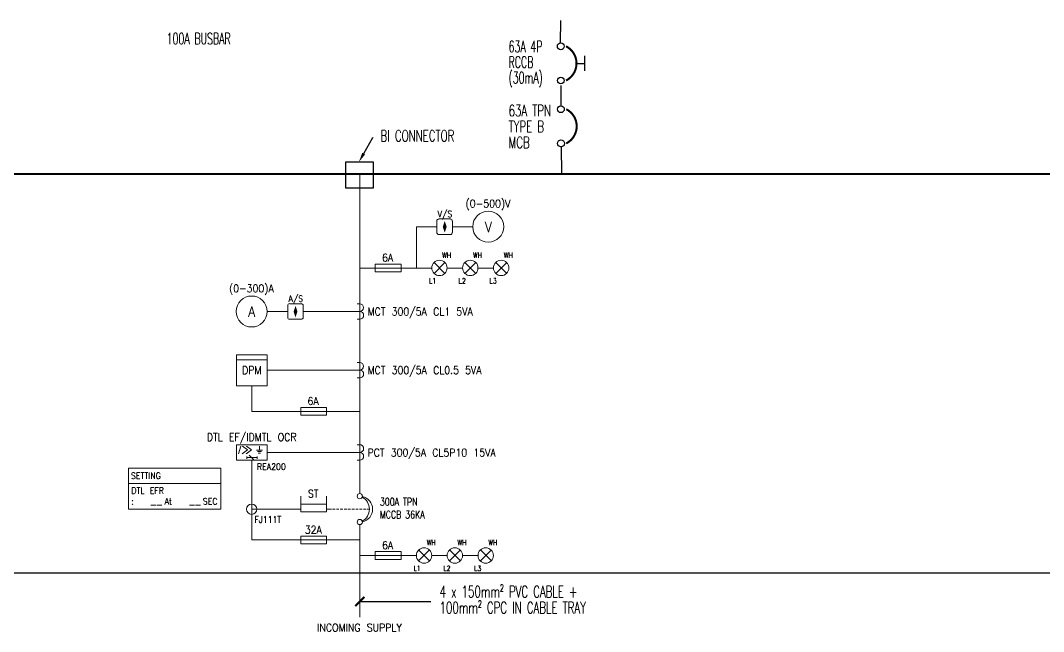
# Model space of a CAD drawing. Header units: millimetres. Extents: x 799 to 4638, y 321 to 1663.
# Drawn here: x 2423 to 3540, y 321 to 987 of the extents above; entities that cross this region are included whole.
import ezdxf
from ezdxf import colors
from ezdxf.entities.mleader import LeaderData, LeaderLine
from ezdxf.lldxf.tags import DXFTag
from ezdxf.math import Vec2, Vec3

# ---------------------------------------------------------------- set-up
doc = ezdxf.new("R2010")
doc.units = ezdxf.units.MM
for name, color, linetype in [('E-SLD-FRAME', 8, 'Continuous'), ('E-SLD-LEGENDF', 2, 'Continuous'), ('PDF_01', 7, 'Continuous'), ('PDF_02', 7, 'Continuous'), ('PDF_04', 7, 'Continuous'), ('PDF_IEC', 7, 'Continuous'), ('SLD', 2, 'Continuous'), ('SLD-LINE', 7, 'Continuous'), ('SLD-TXT', 7, 'Continuous'), ('TXT', 7, 'Continuous')]:
    doc.layers.add(name, color=color, linetype=linetype)
doc.styles.add('SLD-TXT', font='romans.shx', dxfattribs={"width": 0.75})
doc.styles.get("Standard").update_dxf_attribs({"font": 'arial.ttf'})
tags = doc.linetypes.add('CENTER', pattern=[2, 1.25, -0.25, 0.25, -0.25]).pattern_tags.tags
tags[10:11] = [DXFTag(74, 4), DXFTag(75, 0), DXFTag(340, '0'), DXFTag(46, 1.0), DXFTag(50, 0.0), DXFTag(44, 0.0), DXFTag(45, 0.0)]
tags[8:9] = [DXFTag(74, 4), DXFTag(75, 0), DXFTag(340, '0'), DXFTag(46, 1.0), DXFTag(50, 0.0), DXFTag(44, 0.0), DXFTag(45, 0.0)]
tags[6:7] = [DXFTag(74, 4), DXFTag(75, 0), DXFTag(340, '0'), DXFTag(46, 1.0), DXFTag(50, 0.0), DXFTag(44, 0.0), DXFTag(45, 0.0)]
tags[4:5] = [DXFTag(74, 4), DXFTag(75, 0), DXFTag(340, '0'), DXFTag(46, 1.0), DXFTag(50, 0.0), DXFTag(44, 0.0), DXFTag(45, 0.0)]

# ---------------------------------------------------------------- blocks, each defined once
blk = doc.blocks.new('RCCB')
at = {"color": 3}
for centre in [(-1, 548), (0, 49)]:
    blk.add_circle(centre, 49.5, dxfattribs=at)
at = {"layer": 'E-SLD-LEGENDF'}
blk.add_line((350, 190), (350, 408), dxfattribs=at)
at = {"layer": 'E-SLD-LEGENDF', "linetype": 'ByBlock'}
blk.add_line((230, 299), (350, 299), dxfattribs=at)
at = {"layer": 'E-SLD-LEGENDF', "const_width": 30}
blk.add_lwpolyline([(77, 49, 0.611384), (77, 548)], format="xyb", dxfattribs=at)
blk = doc.blocks.new('MCCB')
at = {"color": 3}
for centre in [(-1, 548), (0, 49)]:
    blk.add_circle(centre, 49.5, dxfattribs=at)
at = {"layer": 'E-SLD-LEGENDF', "const_width": 30}
blk.add_lwpolyline([(77, 49, 0.611384), (77, 548)], format="xyb", dxfattribs=at)

msp = doc.modelspace()

# ---------------------------------------------------------------- linework, layer by layer
msp.add_line((2793.3, 353.6), (2870.9, 353.6))
at = {"ltscale": 100}
msp.add_lwpolyline([(2777.6, 804.6), (2808.3, 804.6), (2808.3, 832.8), (2777.6, 832.8)], close=True, dxfattribs=at)
at = {"layer": 'E-SLD-FRAME', "color": 7, "linetype": 'CENTER', "ltscale": 5}
msp.add_line((4580.8, 384.5), (799.5, 384.5), dxfattribs=at)
at = {"layer": 'PDF_01', "lineweight": 20}
for points in [[(2878.4, 779.8), (2880.7, 772.9), (2882.7, 779.8)], [(2888.3, 781.2), (2883.6, 770.4)], [(2893.5, 778.9), (2892.9, 779.4), (2892.1, 779.8), (2891, 779.8), (2890.2, 779.4), (2889.7, 778.9), (2889.7, 778.2), (2890, 777.5), (2890.2, 777.2), (2890.7, 776.8), (2892.4, 776.1), (2892.9, 775.8), (2893.1, 775.4), (2893.5, 774.8), (2893.5, 773.9), (2892.9, 773.2), (2892.1, 772.9), (2891, 772.9), (2890.2, 773.2), (2889.7, 773.9)], [(2883.6, 734.3), (2884.6, 728.6), (2885.7, 734.3), (2886.7, 728.6), (2887.8, 734.3)], [(2889.1, 734.3), (2889.1, 728.6)], [(2889.1, 731.5), (2892.1, 731.5)], [(2892.1, 734.3), (2892.1, 728.6)], [(2917.3, 734.3), (2918.4, 728.6), (2919.4, 734.3), (2920.4, 728.6), (2921.5, 734.3)], [(2922.9, 734.3), (2922.9, 728.6)], [(2922.9, 731.5), (2925.8, 731.5)], [(2925.8, 734.3), (2925.8, 728.6)], [(2950.9, 734.3), (2951.9, 728.6), (2953.1, 734.3), (2954.2, 728.6), (2955.2, 734.3)], [(2956.4, 734.3), (2956.4, 728.6)], [(2956.4, 731.5), (2959.5, 731.5)], [(2959.5, 734.3), (2959.5, 728.6)], [(2869.6, 706.1), (2869.6, 700.6), (2872.2, 700.6)], [(2873.6, 705), (2874.1, 705.4), (2874.8, 706.1), (2874.8, 700.6)], [(2901.9, 706.1), (2901.9, 700.6), (2904.5, 700.6)], [(2905.6, 704.9), (2905.6, 705), (2905.9, 705.6), (2906.1, 705.9), (2906.4, 706.1), (2907.3, 706.1), (2907.8, 705.9), (2908, 705.6), (2908.2, 705), (2908.2, 704.5), (2908, 704), (2907.5, 703.1), (2905.4, 700.6), (2908.3, 700.6)], [(2935.7, 706.1), (2935.7, 700.6), (2938.3, 700.6)], [(2939.5, 706.1), (2941.9, 706.1), (2940.5, 704), (2941.2, 704), (2941.7, 703.7), (2941.9, 703.5), (2942.1, 702.6), (2942.1, 702.1), (2941.9, 701.2), (2941.4, 700.7), (2940.9, 700.6), (2940.2, 700.6), (2939.5, 700.7), (2939.3, 701.1), (2939.1, 701.6)], [(2715.6, 680.3), (2717.7, 687.4), (2720, 680.3)], [(2716.3, 682.7), (2719.1, 682.7)], [(2725.5, 688.8), (2720.7, 678.1)], [(2730.5, 686.4), (2730, 687.1), (2729.3, 687.4), (2728.1, 687.4), (2727.4, 687.1), (2726.9, 686.4), (2726.9, 685.7), (2727.1, 685), (2727.4, 684.6), (2727.9, 684.3), (2729.5, 683.8), (2730, 683.4), (2730.3, 683.1), (2730.5, 682.4), (2730.5, 681.4), (2730, 680.7), (2729.3, 680.3), (2728.1, 680.3), (2727.4, 680.7), (2726.9, 681.4)], [(2682.1, 497.1), (2682.1, 504.1), (2684.5, 504.1), (2685.2, 503.9), (2685.6, 503.5), (2685.7, 502.8), (2685.7, 502.2), (2685.6, 501.5), (2685.2, 501.1), (2684.5, 500.8), (2682.1, 500.8)], [(2691.1, 497.1), (2687.6, 497.1), (2687.6, 504.1), (2691.1, 504.1)], [(2692, 497.1), (2694, 504.1), (2696.3, 497.1)], [(2697.5, 502.5), (2697.5, 502.8), (2697.8, 503.5), (2698.2, 503.9), (2698.7, 504.1), (2699.7, 504.1), (2700.3, 503.9), (2700.4, 503.5), (2700.8, 502.8), (2700.8, 502.2), (2700.4, 501.5), (2699.9, 500.4), (2697.3, 497.1), (2701.1, 497.1)], [(2684, 500.8), (2685.7, 497.1)], [(2687.6, 500.8), (2689.9, 500.8)], [(2692.8, 499.4), (2695.4, 499.4)], [(2866.7, 420.7), (2867.9, 415), (2868.9, 420.7), (2869.9, 415), (2871, 420.7)], [(2872.4, 420.7), (2872.4, 415)], [(2872.4, 417.9), (2875.3, 417.9)], [(2875.3, 420.7), (2875.3, 415)], [(2900.4, 420.7), (2901.4, 415), (2902.6, 420.7), (2903.7, 415), (2904.7, 420.7)], [(2905.9, 420.7), (2905.9, 415)], [(2905.9, 417.9), (2909, 417.9)], [(2909, 420.7), (2909, 415)], [(2934.1, 420.7), (2935.1, 415), (2936.2, 420.7), (2937.2, 415), (2938.4, 420.7)], [(2939.6, 420.7), (2939.6, 415)], [(2939.6, 417.9), (2942.6, 417.9)], [(2942.6, 420.7), (2942.6, 415)], [(2852.8, 392.5), (2852.8, 387), (2855.2, 387)], [(2856.8, 391.5), (2857.1, 391.8), (2857.8, 392.5), (2857.8, 387)], [(2885.2, 392.5), (2885.2, 387), (2887.8, 387)], [(2888.8, 391.3), (2888.8, 391.5), (2889, 392), (2889.1, 392.3), (2889.7, 392.5), (2890.5, 392.5), (2890.9, 392.3), (2891, 392), (2891.4, 391.5), (2891.4, 390.9), (2891, 390.4), (2890.7, 389.5), (2888.6, 387), (2891.6, 387)], [(2918.9, 392.5), (2918.9, 387), (2921.3, 387)], [(2922.7, 392.5), (2925.1, 392.5), (2923.7, 390.4), (2924.4, 390.4), (2924.8, 390.1), (2925.1, 389.9), (2925.3, 389), (2925.3, 388.5), (2925.1, 387.6), (2924.6, 387.1), (2923.9, 387), (2923.4, 387), (2922.7, 387.1), (2922.5, 387.5), (2922.2, 388)]]:
    msp.add_lwpolyline(points, dxfattribs=at)
for points in [[(2704.2, 504.1), (2703.4, 503.9), (2702.8, 502.8), (2702.7, 501.1), (2702.7, 500.1), (2702.8, 498.5), (2703.4, 497.5), (2704.2, 497.1), (2704.7, 497.1), (2705.6, 497.5), (2706.1, 498.5), (2706.3, 500.1), (2706.3, 501.1), (2706.1, 502.8), (2705.6, 503.9), (2704.7, 504.1)], [(2709.6, 504.1), (2708.7, 503.9), (2708.2, 502.8), (2708, 501.1), (2708, 500.1), (2708.2, 498.5), (2708.7, 497.5), (2709.6, 497.1), (2710.1, 497.1), (2711, 497.5), (2711.5, 498.5), (2711.7, 500.1), (2711.7, 501.1), (2711.5, 502.8), (2711, 503.9), (2710.1, 504.1)]]:
    msp.add_lwpolyline(points, close=True, dxfattribs=at)
at = {"layer": 'PDF_02', "lineweight": 20}
for points in [[(2793.3, 476.7), (2793.3, 819.9)], [(2921, 786.9), (2926.8, 786.9)], [(2932.9, 791.7), (2929.6, 791.7), (2929.3, 788.1), (2929.6, 788.6), (2930.7, 788.9), (2931.5, 788.9), (2932.6, 788.6), (2933.2, 787.7), (2933.6, 786.5), (2933.6, 785.8), (2933.2, 784.6), (2932.6, 783.7), (2931.5, 783.4), (2930.7, 783.4), (2929.6, 783.7), (2929.3, 784.1), (2929.1, 785)], [(2952.1, 791.7), (2954.7, 783.4), (2957.3, 791.7)], [(2855.1, 717.3), (2855.1, 762.3), (2877.5, 762.3)], [(2916.8, 762.3), (2894.3, 762.3)], [(2930.3, 767.8), (2933.6, 756.6), (2937.1, 767.8)], [(2822.7, 731.7), (2822.4, 732.4), (2821.5, 732.7), (2820.8, 732.7), (2819.8, 732.4), (2819.3, 731.2), (2818.9, 729.3), (2818.9, 727.2), (2819.3, 725.6), (2819.8, 724.8), (2820.8, 724.4), (2821.2, 724.4), (2822, 724.8), (2822.7, 725.6), (2823.1, 726.8), (2823.1, 727.2), (2822.7, 728.4), (2822, 729.3), (2821.2, 729.6), (2820.8, 729.6), (2819.8, 729.3), (2819.3, 728.4), (2818.9, 727.2)], [(2824.3, 724.4), (2826.9, 732.7), (2829.5, 724.4)], [(2825.3, 727.2), (2828.4, 727.2)], [(2810.1, 717.3), (2793.3, 717.3)], [(2838.3, 717.3), (2871.8, 717.3)], [(2888.8, 717.3), (2905.6, 717.3)], [(2922.5, 717.3), (2939.3, 717.3)], [(2662.7, 694.5), (2668.4, 694.5)], [(2671.4, 699.3), (2674.8, 699.3), (2672.9, 696.1), (2674, 696.1), (2674.7, 695.7), (2674.8, 695.4), (2675.2, 694.2), (2675.2, 693.3), (2674.8, 692.1), (2674.3, 691.2), (2673.3, 690.9), (2672.4, 690.9), (2671.4, 691.2), (2671, 691.7), (2670.7, 692.4)], [(2693.9, 690.9), (2696.4, 699.3), (2698.9, 690.9)], [(2694.7, 693.6), (2698, 693.6)], [(2671.9, 664.2), (2675.3, 675.5), (2678.8, 664.2)], [(2803, 665.6), (2803, 674.1), (2805.6, 665.6), (2808.2, 674.1), (2808.2, 665.6)], [(2815.1, 672), (2814.9, 672.9), (2814.2, 673.6), (2813.5, 674.1), (2812.3, 674.1), (2811.6, 673.6), (2811, 672.9), (2810.8, 672), (2810.4, 670.8), (2810.4, 668.9), (2810.8, 667.7), (2811, 666.8), (2811.6, 666), (2812.3, 665.6), (2813.5, 665.6), (2814.2, 666), (2814.9, 666.8), (2815.1, 667.7)], [(2816.5, 674.1), (2821, 674.1)], [(2818.7, 674.1), (2818.7, 665.6)], [(2829.6, 674.1), (2833.1, 674.1), (2831.2, 670.8), (2832.2, 670.8), (2832.7, 670.5), (2833.1, 670.1), (2833.4, 668.9), (2833.4, 668), (2833.1, 666.8), (2832.6, 666), (2831.5, 665.6), (2830.7, 665.6), (2829.6, 666), (2829.3, 666.5), (2828.9, 667.2)], [(2853.7, 675.6), (2848, 662.8)], [(2859.2, 674.1), (2855.9, 674.1), (2855.6, 670.5), (2855.9, 670.8), (2857, 671.1), (2857.8, 671.1), (2858.9, 670.8), (2859.4, 670.1), (2859.7, 668.9), (2859.7, 668), (2859.4, 666.8), (2858.9, 666), (2857.8, 665.6), (2857, 665.6), (2855.9, 666), (2855.6, 666.5), (2855.2, 667.2)], [(2861.1, 665.6), (2863.7, 674.1), (2866.1, 665.6)], [(2879.1, 672), (2878.8, 672.9), (2878.1, 673.6), (2877.4, 674.1), (2876.2, 674.1), (2875.5, 673.6), (2875, 672.9), (2874.6, 672), (2874.3, 670.8), (2874.3, 668.9), (2874.6, 667.7), (2875, 666.8), (2875.5, 666), (2876.2, 665.6), (2877.4, 665.6), (2878.1, 666), (2878.8, 666.8), (2879.1, 667.7)], [(2881.4, 674.1), (2881.4, 665.6), (2885.2, 665.6)], [(2887.4, 672.4), (2888.1, 672.9), (2889, 674.1), (2889, 665.6)], [(2903.5, 674.1), (2900.2, 674.1), (2899.9, 670.5), (2900.2, 670.8), (2901.2, 671.1), (2902.1, 671.1), (2903.1, 670.8), (2903.7, 670.1), (2904, 668.9), (2904, 668), (2903.7, 666.8), (2903.1, 666), (2902.1, 665.6), (2901.2, 665.6), (2900.2, 666), (2899.9, 666.5), (2899.5, 667.2)], [(2905.4, 674.1), (2908, 665.6), (2910.4, 674.1)], [(2911.1, 665.6), (2913.7, 674.1), (2916.3, 665.6)], [(2673.3, 668), (2677.6, 668)], [(2714.6, 669.8), (2692.3, 669.8)], [(2793.3, 669.8), (2731.6, 669.8)], [(2862, 668.4), (2865.3, 668.4)], [(2912.1, 668.4), (2915.3, 668.4)], [(2672.8, 601.6), (2672.8, 610.1), (2675.7, 610.1), (2676.7, 609.7), (2676.9, 609.4), (2677.2, 608.5), (2677.2, 607.3), (2676.9, 606.5), (2676.7, 606.1), (2675.7, 605.8), (2672.8, 605.8)], [(2679.5, 601.6), (2679.5, 610.1), (2682.1, 601.6), (2684.7, 610.1), (2684.7, 601.6)], [(2793.3, 605.9), (2692.3, 605.9)], [(2803, 601.6), (2803, 610.1), (2805.6, 601.6), (2808.2, 610.1), (2808.2, 601.6)], [(2815.1, 608.2), (2814.9, 608.9), (2814.2, 609.7), (2813.5, 610.1), (2812.3, 610.1), (2811.6, 609.7), (2811, 608.9), (2810.8, 608.2), (2810.4, 607), (2810.4, 604.9), (2810.8, 603.7), (2811, 602.8), (2811.6, 602.1), (2812.3, 601.6), (2813.5, 601.6), (2814.2, 602.1), (2814.9, 602.8), (2815.1, 603.7)], [(2816.5, 610.1), (2821, 610.1)], [(2818.7, 610.1), (2818.7, 601.6)], [(2829.6, 610.1), (2833.1, 610.1), (2831.2, 607), (2832.2, 607), (2832.7, 606.5), (2833.1, 606.1), (2833.4, 604.9), (2833.4, 604), (2833.1, 602.8), (2832.6, 602.1), (2831.5, 601.6), (2830.7, 601.6), (2829.6, 602.1), (2829.3, 602.5), (2828.9, 603.3)], [(2853.7, 611.6), (2848, 598.8)], [(2859.2, 610.1), (2855.9, 610.1), (2855.6, 606.5), (2855.9, 607), (2857, 607.3), (2857.8, 607.3), (2858.9, 607), (2859.4, 606.1), (2859.7, 604.9), (2859.7, 604), (2859.4, 602.8), (2858.9, 602.1), (2857.8, 601.6), (2857, 601.6), (2855.9, 602.1), (2855.6, 602.5), (2855.2, 603.3)], [(2861.1, 601.6), (2863.7, 610.1), (2866.1, 601.6)], [(2862, 604.6), (2865.3, 604.6)], [(2879.1, 608.2), (2878.8, 608.9), (2878.1, 609.7), (2877.4, 610.1), (2876.2, 610.1), (2875.5, 609.7), (2875, 608.9), (2874.6, 608.2), (2874.3, 607), (2874.3, 604.9), (2874.6, 603.7), (2875, 602.8), (2875.5, 602.1), (2876.2, 601.6), (2877.4, 601.6), (2878.1, 602.1), (2878.8, 602.8), (2879.1, 603.7)], [(2881.4, 610.1), (2881.4, 601.6), (2885.2, 601.6)], [(2899.9, 610.1), (2896.7, 610.1), (2896.4, 606.5), (2896.7, 607), (2897.6, 607.3), (2898.7, 607.3), (2899.5, 607), (2900.2, 606.1), (2900.6, 604.9), (2900.6, 604), (2900.2, 602.8), (2899.5, 602.1), (2898.7, 601.6), (2897.6, 601.6), (2896.7, 602.1), (2896.4, 602.5), (2896.1, 603.3)], [(2913, 610.1), (2909.9, 610.1), (2909.5, 606.5), (2909.9, 607), (2910.8, 607.3), (2911.8, 607.3), (2912.7, 607), (2913.4, 606.1), (2913.7, 604.9), (2913.7, 604), (2913.4, 602.8), (2912.7, 602.1), (2911.8, 601.6), (2910.8, 601.6), (2909.9, 602.1), (2909.5, 602.5), (2909.2, 603.3)], [(2914.9, 610.1), (2917.5, 601.6), (2920.1, 610.1)], [(2920.8, 601.6), (2923.4, 610.1), (2925.8, 601.6)], [(2921.7, 604.6), (2924.9, 604.6)], [(2675.3, 589), (2675.3, 561), (2728.8, 561)], [(2741.2, 575.1), (2740.9, 576), (2740, 576.4), (2739.3, 576.4), (2738.5, 576), (2737.8, 574.8), (2737.4, 572.9), (2737.4, 570.8), (2737.8, 569.3), (2738.5, 568.4), (2739.3, 568.1), (2739.7, 568.1), (2740.7, 568.4), (2741.2, 569.3), (2741.6, 570.5), (2741.6, 570.8), (2741.2, 572), (2740.7, 572.9), (2739.7, 573.2), (2739.3, 573.2), (2738.5, 572.9), (2737.8, 572), (2737.4, 570.8)], [(2743, 568.1), (2745.4, 576.4), (2748, 568.1)], [(2743.8, 570.8), (2747.1, 570.8)], [(2756.8, 561), (2793.3, 561)], [(2633.3, 537.1), (2637.8, 537.1)], [(2635.6, 537.1), (2635.6, 528.6)], [(2639.4, 537.1), (2639.4, 528.6), (2643.3, 528.6)], [(2655.8, 528.6), (2651.6, 528.6), (2651.6, 537.1), (2655.8, 537.1)], [(2657.7, 528.6), (2657.7, 537.1), (2661.9, 537.1)], [(2668.6, 538.6), (2662.9, 525.8)], [(2670.5, 537.1), (2670.5, 528.6)], [(2679.8, 528.6), (2679.8, 537.1), (2682.4, 528.6), (2685, 537.1), (2685, 528.6)], [(2686.6, 537.1), (2691.1, 537.1)], [(2688.8, 537.1), (2688.8, 528.6)], [(2692.6, 537.1), (2692.6, 528.6), (2696.6, 528.6)], [(2716.5, 535.2), (2716.2, 535.9), (2715.5, 536.7), (2714.8, 537.1), (2713.6, 537.1), (2712.9, 536.7), (2712.2, 535.9), (2712, 535.2), (2711.7, 534), (2711.7, 531.9), (2712, 530.7), (2712.2, 529.8), (2712.9, 529.1), (2713.6, 528.6), (2714.8, 528.6), (2715.5, 529.1), (2716.2, 529.8), (2716.5, 530.7)], [(2718.8, 528.6), (2718.8, 537.1), (2721.5, 537.1), (2722.6, 536.7), (2722.9, 536.4), (2723.3, 535.5), (2723.3, 534.7), (2722.9, 534), (2722.6, 533.5), (2721.5, 533.1), (2718.8, 533.1)], [(2651.6, 533.1), (2654.2, 533.1)], [(2657.7, 533.1), (2660.3, 533.1)], [(2721, 533.1), (2723.3, 528.6)], [(2663.4, 523.1), (2661, 514.6)], [(2665.3, 523.1), (2670.8, 518.9), (2665, 514.6)], [(2669.5, 523.1), (2675.2, 518.9), (2669.1, 514.6)], [(2683.8, 523.1), (2683.8, 518.8), (2687.1, 518.8), (2680.5, 518.8)], [(2685.9, 517.2), (2681.7, 517.2)], [(2685, 515.5), (2682.4, 515.5)], [(2692.3, 516), (2793.3, 516)], [(2803, 511.8), (2803, 520.3), (2805.9, 520.3), (2806.8, 519.8), (2807.1, 519.4), (2807.5, 518.8), (2807.5, 517.5), (2807.1, 516.7), (2806.8, 516.3), (2805.9, 515.8), (2803, 515.8)], [(2814.2, 518.2), (2813.9, 519.1), (2813.2, 519.8), (2812.7, 520.3), (2811.3, 520.3), (2810.8, 519.8), (2810.1, 519.1), (2809.7, 518.2), (2809.4, 517), (2809.4, 515.1), (2809.7, 513.9), (2810.1, 513), (2810.8, 512.2), (2811.3, 511.8), (2812.7, 511.8), (2813.2, 512.2), (2813.9, 513), (2814.2, 513.9)], [(2815.5, 520.3), (2819.9, 520.3)], [(2817.7, 520.3), (2817.7, 511.8)], [(2828.6, 520.3), (2832.2, 520.3), (2830.3, 517), (2831.2, 517), (2831.9, 516.7), (2832.2, 516.3), (2832.6, 515.1), (2832.6, 514.3), (2832.2, 513), (2831.5, 512.2), (2830.7, 511.8), (2829.6, 511.8), (2828.6, 512.2), (2828.4, 512.7), (2828.1, 513.4)], [(2852.8, 521.9), (2846.9, 509.1)], [(2858.2, 520.3), (2854.9, 520.3), (2854.7, 516.7), (2854.9, 517), (2855.9, 517.5), (2857, 517.5), (2857.8, 517), (2858.5, 516.3), (2858.9, 515.1), (2858.9, 514.3), (2858.5, 513), (2857.8, 512.2), (2857, 511.8), (2855.9, 511.8), (2854.9, 512.2), (2854.7, 512.7), (2854.4, 513.4)], [(2860.1, 511.8), (2862.7, 520.3), (2865.3, 511.8)], [(2861.1, 514.6), (2864.2, 514.6)], [(2878.1, 518.2), (2877.7, 519.1), (2877, 519.8), (2876.5, 520.3), (2875.1, 520.3), (2874.6, 519.8), (2873.9, 519.1), (2873.6, 518.2), (2873.2, 517), (2873.2, 515.1), (2873.6, 513.9), (2873.9, 513), (2874.6, 512.2), (2875.1, 511.8), (2876.5, 511.8), (2877, 512.2), (2877.7, 513), (2878.1, 513.9)], [(2880.3, 520.3), (2880.3, 511.8), (2884.1, 511.8)], [(2889.3, 520.3), (2886, 520.3), (2885.9, 516.7), (2886, 517), (2887.1, 517.5), (2888.1, 517.5), (2889, 517), (2889.7, 516.3), (2890, 515.1), (2890, 514.3), (2889.7, 513), (2889, 512.2), (2888.1, 511.8), (2887.1, 511.8), (2886, 512.2), (2885.9, 512.7), (2885.5, 513.4)], [(2892.3, 511.8), (2892.3, 520.3), (2895, 520.3), (2896.1, 519.8), (2896.4, 519.4), (2896.7, 518.8), (2896.7, 517.5), (2896.4, 516.7), (2896.1, 516.3), (2895, 515.8), (2892.3, 515.8)], [(2899.5, 518.8), (2900.2, 519.1), (2901.2, 520.3), (2901.2, 511.8)], [(2919.2, 518.8), (2919.8, 519.1), (2920.8, 520.3), (2920.8, 511.8)], [(2928.4, 520.3), (2925.3, 520.3), (2924.9, 516.7), (2925.3, 517), (2926.2, 517.5), (2927.2, 517.5), (2928.1, 517), (2928.7, 516.3), (2929.1, 515.1), (2929.1, 514.3), (2928.7, 513), (2928.1, 512.2), (2927.2, 511.8), (2926.2, 511.8), (2925.3, 512.2), (2924.9, 512.7), (2924.6, 513.4)], [(2930.3, 520.3), (2932.9, 511.8), (2935.5, 520.3)], [(2936.2, 511.8), (2938.8, 520.3), (2941.2, 511.8)], [(2937.1, 514.6), (2940.3, 514.6)], [(2669.8, 511.8), (2669.8, 509.1)], [(2669.8, 510.5), (2681.1, 510.5)], [(2672.6, 513.2), (2678.1, 507.7)], [(2675.3, 507.7), (2675.3, 420.7), (2728.8, 420.7)], [(2681.1, 511.8), (2681.1, 509.1)], [(2548, 493.3), (2547.3, 494), (2546.7, 494.4), (2545.6, 494.4), (2544.8, 494), (2544.2, 493.3), (2544.2, 492.6), (2544.4, 491.9), (2544.8, 491.6), (2545.3, 491.3), (2546.8, 490.6), (2547.3, 490.2), (2547.7, 490), (2548, 489.4), (2548, 488.3), (2547.3, 487.6), (2546.7, 487.3), (2545.6, 487.3), (2544.8, 487.6), (2544.2, 488.3)], [(2553.2, 487.3), (2549.8, 487.3), (2549.8, 494.4), (2553.2, 494.4)], [(2554.1, 494.4), (2557.9, 494.4)], [(2556, 494.4), (2556, 487.3)], [(2558.4, 494.4), (2562, 494.4)], [(2560.3, 494.4), (2560.3, 487.3)], [(2563.4, 494.4), (2563.4, 487.3)], [(2565.7, 487.3), (2565.7, 494.4), (2569.3, 487.3), (2569.3, 494.4)], [(2575.2, 492.6), (2575, 493.3), (2574.5, 494), (2573.8, 494.4), (2572.8, 494.4), (2572.3, 494), (2571.7, 493.3), (2571.6, 492.6), (2571.2, 491.6), (2571.2, 490), (2571.6, 489), (2571.7, 488.3), (2572.3, 487.6), (2572.8, 487.3), (2573.8, 487.3), (2574.5, 487.6), (2575, 488.3), (2575.2, 489), (2575.2, 490), (2573.8, 490)], [(2540.6, 482.4), (2641.6, 482.4)], [(2549.8, 490.9), (2552, 490.9)], [(2549.8, 478.1), (2553.4, 478.1)], [(2551.5, 478.1), (2551.5, 471.2)], [(2554.8, 478.1), (2554.8, 471.2), (2557.9, 471.2)], [(2568.4, 471.2), (2565, 471.2), (2565, 478.1), (2568.4, 478.1)], [(2565, 474.8), (2567.1, 474.8)], [(2570, 471.2), (2570, 478.1), (2573.5, 478.1)], [(2570, 474.8), (2572.1, 474.8)], [(2574.8, 471.2), (2574.8, 478.1), (2577.3, 478.1), (2578, 477.8), (2578.3, 477.4), (2578.5, 476.9), (2578.5, 476.2), (2578.3, 475.5), (2578, 475.2), (2577.3, 474.8), (2574.8, 474.8)], [(2576.8, 474.8), (2578.5, 471.2)], [(2742.1, 474.1), (2741.4, 475), (2740.6, 475.3), (2739.2, 475.3), (2738.3, 475), (2737.6, 474.1), (2737.6, 473.3), (2738, 472.6), (2738.3, 472.2), (2738.8, 471.7), (2740.9, 471), (2741.4, 470.5), (2741.8, 470.2), (2742.1, 469.3), (2742.1, 468.1), (2741.4, 467.4), (2740.6, 466.9), (2739.2, 466.9), (2738.3, 467.4), (2737.6, 468.1)], [(2743.3, 475.3), (2747.8, 475.3)], [(2745.6, 475.3), (2745.6, 466.9)], [(2565.3, 458.6), (2570.7, 458.6)], [(2571.7, 458.6), (2577.1, 458.6)], [(2580.4, 459.3), (2582.6, 466.2), (2584.7, 459.3)], [(2581.2, 461.5), (2583.8, 461.5)], [(2585.6, 463.9), (2587.3, 463.9)], [(2586.3, 466.2), (2586.3, 460.5), (2586.6, 459.6), (2587.1, 459.3), (2587.6, 459.3)], [(2607.4, 458.6), (2612.7, 458.6)], [(2613.9, 458.6), (2619.3, 458.6)], [(2626.4, 465.3), (2625.9, 465.8), (2625, 466.2), (2624, 466.2), (2623.3, 465.8), (2622.6, 465.3), (2622.6, 464.6), (2622.9, 463.9), (2623.3, 463.6), (2623.8, 463.2), (2625.4, 462.5), (2625.9, 462.2), (2626.2, 461.8), (2626.4, 461.2), (2626.4, 460.3), (2625.9, 459.6), (2625, 459.3), (2624, 459.3), (2623.3, 459.6), (2622.6, 460.3)], [(2631.8, 459.3), (2628.3, 459.3), (2628.3, 466.2), (2631.8, 466.2)], [(2628.3, 462.9), (2630.4, 462.9)], [(2637.1, 464.6), (2636.8, 465.3), (2636.3, 465.8), (2635.7, 466.2), (2634.7, 466.2), (2634.2, 465.8), (2633.7, 465.3), (2633.3, 464.6), (2633.1, 463.6), (2633.1, 461.8), (2633.3, 460.8), (2633.7, 460.3), (2634.2, 459.6), (2634.7, 459.3), (2635.7, 459.3), (2636.3, 459.6), (2636.8, 460.3), (2637.1, 460.8)], [(2725.9, 454.2), (2675.3, 454.2)], [(2679.3, 439.5), (2679.3, 446.6), (2682.8, 446.6)], [(2679.3, 443.2), (2681.4, 443.2)], [(2686.2, 446.6), (2686.2, 441.3), (2685.9, 440.2), (2685.7, 439.9), (2685.2, 439.5), (2684.5, 439.5), (2684, 439.9), (2683.8, 440.2), (2683.5, 441.3), (2683.5, 442)], [(2688.8, 445.2), (2689.4, 445.6), (2690.2, 446.6), (2690.2, 439.5)], [(2694.2, 445.2), (2694.7, 445.6), (2695.6, 446.6), (2695.6, 439.5)], [(2699.6, 445.2), (2700.1, 445.6), (2700.9, 446.6), (2700.9, 439.5)], [(2703.5, 446.6), (2707.3, 446.6)], [(2705.4, 446.6), (2705.4, 439.5)], [(2734.7, 436.1), (2738.3, 436.1), (2736.4, 432.8), (2737.3, 432.8), (2738, 432.4), (2738.3, 432.1), (2738.7, 430.9), (2738.7, 430), (2738.3, 428.8), (2737.6, 427.9), (2736.6, 427.6), (2735.7, 427.6), (2734.7, 427.9), (2734.3, 428.5), (2734.2, 429.2)], [(2740.9, 434), (2740.9, 434.5), (2741.1, 435.2), (2741.4, 435.7), (2742.1, 436.1), (2743.3, 436.1), (2744, 435.7), (2744.4, 435.2), (2744.7, 434.5), (2744.7, 433.7), (2744.4, 432.8), (2743.7, 431.6), (2740.6, 427.6), (2745.1, 427.6)], [(2746.3, 427.6), (2748.9, 436.1), (2751.5, 427.6)], [(2747.3, 430.4), (2750.4, 430.4)], [(2793.3, 336.4), (2793.3, 431.9)], [(2756.8, 420.7), (2793.3, 420.7)], [(2822.7, 418.1), (2822.4, 418.8), (2821.5, 419.1), (2820.8, 419.1), (2819.8, 418.8), (2819.3, 417.6), (2818.9, 415.7), (2818.9, 413.6), (2819.3, 412), (2819.8, 411.2), (2820.8, 410.8), (2821.2, 410.8), (2822, 411.2), (2822.7, 412), (2823.1, 413.2), (2823.1, 413.6), (2822.7, 414.8), (2822, 415.7), (2821.2, 416), (2820.8, 416), (2819.8, 415.7), (2819.3, 414.8), (2818.9, 413.6)], [(2824.3, 410.8), (2826.9, 419.1), (2829.5, 410.8)], [(2825.3, 413.6), (2828.4, 413.6)], [(2810.1, 403.7), (2793.3, 403.7)], [(2838.3, 403.7), (2855.1, 403.7)], [(2871.8, 403.7), (2888.8, 403.7)], [(2905.6, 403.7), (2922.5, 403.7)], [(2747.8, 329.4), (2747.8, 320.9)], [(2750.4, 320.9), (2750.4, 329.4), (2754.9, 320.9), (2754.9, 329.4)], [(2762, 327.3), (2761.7, 328.1), (2761, 329), (2760.4, 329.4), (2759.1, 329.4), (2758.5, 329), (2757.9, 328.1), (2757.5, 327.3), (2757.2, 326.2), (2757.2, 324.2), (2757.5, 323), (2757.9, 322.1), (2758.5, 321.4), (2759.1, 320.9), (2760.4, 320.9), (2761, 321.4), (2761.7, 322.1), (2762, 323)], [(2771.3, 320.9), (2771.3, 329.4), (2773.9, 320.9), (2776.4, 329.4), (2776.4, 320.9)], [(2779, 329.4), (2779, 320.9)], [(2781.5, 320.9), (2781.5, 329.4), (2786, 320.9), (2786, 329.4)], [(2793.1, 327.3), (2792.8, 328.1), (2792.1, 329), (2791.6, 329.4), (2790.2, 329.4), (2789.7, 329), (2789, 328.1), (2788.6, 327.3), (2788.3, 326.2), (2788.3, 324.2), (2788.6, 323), (2789, 322.1), (2789.7, 321.4), (2790.2, 320.9), (2791.6, 320.9), (2792.1, 321.4), (2792.8, 322.1), (2793.1, 323), (2793.1, 324.2), (2791.6, 324.2)], [(2806.3, 328.1), (2805.6, 329), (2804.7, 329.4), (2803.3, 329.4), (2802.5, 329), (2801.8, 328.1), (2801.8, 327.3), (2802.1, 326.6), (2802.5, 326.2), (2803, 325.7), (2805.1, 325), (2805.6, 324.5), (2805.9, 324.2), (2806.3, 323.3), (2806.3, 322.1), (2805.6, 321.4), (2804.7, 320.9), (2803.3, 320.9), (2802.5, 321.4), (2801.8, 322.1)], [(2808.5, 329.4), (2808.5, 323.3), (2808.9, 322.1), (2809.6, 321.4), (2810.4, 320.9), (2811.1, 320.9), (2812, 321.4), (2812.7, 322.1), (2813, 323.3), (2813, 329.4)], [(2815.6, 320.9), (2815.6, 329.4), (2818.4, 329.4), (2819.4, 329), (2819.8, 328.5), (2820.1, 327.8), (2820.1, 326.6), (2819.8, 325.7), (2819.4, 325.4), (2818.4, 325), (2815.6, 325)], [(2822.4, 320.9), (2822.4, 329.4), (2825.1, 329.4), (2826.2, 329), (2826.5, 328.5), (2826.9, 327.8), (2826.9, 326.6), (2826.5, 325.7), (2826.2, 325.4), (2825.1, 325), (2822.4, 325)], [(2829.1, 329.4), (2829.1, 320.9), (2832.9, 320.9)], [(2833.6, 329.4), (2836.2, 325.4), (2836.2, 320.9)], [(2838.6, 329.4), (2836.2, 325.4)]]:
    msp.add_lwpolyline(points, dxfattribs=at)
for points in [[(2916.1, 791.7), (2915.3, 791.4), (2914.6, 790.1), (2914.2, 788.1), (2914.2, 786.9), (2914.6, 785), (2915.3, 783.7), (2916.1, 783.4), (2916.8, 783.4), (2917.9, 783.7), (2918.4, 785), (2918.7, 786.9), (2918.7, 788.1), (2918.4, 790.1), (2917.9, 791.4), (2916.8, 791.7)], [(2937.4, 791.7), (2936.4, 791.4), (2935.8, 790.1), (2935.5, 788.1), (2935.5, 786.9), (2935.8, 785), (2936.4, 783.7), (2937.4, 783.4), (2937.9, 783.4), (2939, 783.7), (2939.6, 785), (2940, 786.9), (2940, 788.1), (2939.6, 790.1), (2939, 791.4), (2937.9, 791.7)], [(2943.8, 791.7), (2942.8, 791.4), (2942.2, 790.1), (2941.9, 788.1), (2941.9, 786.9), (2942.2, 785), (2942.8, 783.7), (2943.8, 783.4), (2944.5, 783.4), (2945.4, 783.7), (2946, 785), (2946.4, 786.9), (2946.4, 788.1), (2946, 790.1), (2945.4, 791.4), (2944.5, 791.7)], [(2657.9, 699.3), (2656.8, 698.8), (2656.3, 697.8), (2656, 695.7), (2656, 694.5), (2656.3, 692.4), (2656.8, 691.2), (2657.9, 690.9), (2658.6, 690.9), (2659.4, 691.2), (2660.1, 692.4), (2660.5, 694.5), (2660.5, 695.7), (2660.1, 697.8), (2659.4, 698.8), (2658.6, 699.3)], [(2679, 699.3), (2678.1, 698.8), (2677.4, 697.8), (2677.1, 695.7), (2677.1, 694.5), (2677.4, 692.4), (2678.1, 691.2), (2679, 690.9), (2679.7, 690.9), (2680.7, 691.2), (2681.2, 692.4), (2681.6, 694.5), (2681.6, 695.7), (2681.2, 697.8), (2680.7, 698.8), (2679.7, 699.3)], [(2685.6, 699.3), (2684.5, 698.8), (2683.8, 697.8), (2683.5, 695.7), (2683.5, 694.5), (2683.8, 692.4), (2684.5, 691.2), (2685.6, 690.9), (2686.1, 690.9), (2687.1, 691.2), (2687.8, 692.4), (2688, 694.5), (2688, 695.7), (2687.8, 697.8), (2687.1, 698.8), (2686.1, 699.3)], [(2837.2, 674.1), (2836.4, 673.6), (2835.7, 672.4), (2835.3, 670.5), (2835.3, 669.2), (2835.7, 667.2), (2836.4, 666), (2837.2, 665.6), (2837.9, 665.6), (2839, 666), (2839.5, 667.2), (2839.8, 669.2), (2839.8, 670.5), (2839.5, 672.4), (2839, 673.6), (2837.9, 674.1)], [(2843.8, 674.1), (2842.8, 673.6), (2842.1, 672.4), (2841.7, 670.5), (2841.7, 669.2), (2842.1, 667.2), (2842.8, 666), (2843.8, 665.6), (2844.3, 665.6), (2845.4, 666), (2846.1, 667.2), (2846.2, 669.2), (2846.2, 670.5), (2846.1, 672.4), (2845.4, 673.6), (2844.3, 674.1)], [(2666, 601.6), (2666, 610.1), (2668.3, 610.1), (2669.3, 609.7), (2670, 608.9), (2670.2, 608.2), (2670.5, 607), (2670.5, 604.9), (2670.2, 603.7), (2670, 602.8), (2669.3, 602.1), (2668.3, 601.6)], [(2837.2, 610.1), (2836.4, 609.7), (2835.7, 608.5), (2835.3, 606.5), (2835.3, 605.2), (2835.7, 603.3), (2836.4, 602.1), (2837.2, 601.6), (2837.9, 601.6), (2839, 602.1), (2839.5, 603.3), (2839.8, 605.2), (2839.8, 606.5), (2839.5, 608.5), (2839, 609.7), (2837.9, 610.1)], [(2843.8, 610.1), (2842.8, 609.7), (2842.1, 608.5), (2841.7, 606.5), (2841.7, 605.2), (2842.1, 603.3), (2842.8, 602.1), (2843.8, 601.6), (2844.3, 601.6), (2845.4, 602.1), (2846.1, 603.3), (2846.2, 605.2), (2846.2, 606.5), (2846.1, 608.5), (2845.4, 609.7), (2844.3, 610.1)], [(2888.3, 610.1), (2887.4, 609.7), (2886.7, 608.5), (2886.4, 606.5), (2886.4, 605.2), (2886.7, 603.3), (2887.4, 602.1), (2888.3, 601.6), (2889, 601.6), (2890, 602.1), (2890.5, 603.3), (2890.9, 605.2), (2890.9, 606.5), (2890.5, 608.5), (2890, 609.7), (2889, 610.1)], [(2893.5, 602.5), (2893.1, 602.1), (2893.5, 601.6), (2893.8, 602.1)], [(2627.6, 528.6), (2627.6, 537.1), (2629.9, 537.1), (2630.7, 536.7), (2631.4, 535.9), (2631.8, 535.2), (2632.1, 534), (2632.1, 531.9), (2631.8, 530.7), (2631.4, 529.8), (2630.7, 529.1), (2629.9, 528.6)], [(2673.1, 528.6), (2673.1, 537.1), (2675.3, 537.1), (2676.4, 536.7), (2676.9, 535.9), (2677.2, 535.2), (2677.6, 534), (2677.6, 531.9), (2677.2, 530.7), (2676.9, 529.8), (2676.4, 529.1), (2675.3, 528.6)], [(2706.5, 537.1), (2705.8, 536.7), (2705.3, 535.9), (2704.9, 535.2), (2704.6, 534), (2704.6, 531.9), (2704.9, 530.7), (2705.3, 529.8), (2705.8, 529.1), (2706.5, 528.6), (2707.9, 528.6), (2708.4, 529.1), (2709.1, 529.8), (2709.4, 530.7), (2709.8, 531.9), (2709.8, 534), (2709.4, 535.2), (2709.1, 535.9), (2708.4, 536.7), (2707.9, 537.1)], [(2836.4, 520.3), (2835.3, 519.8), (2834.8, 518.8), (2834.5, 516.7), (2834.5, 515.5), (2834.8, 513.4), (2835.3, 512.2), (2836.4, 511.8), (2837.1, 511.8), (2837.9, 512.2), (2838.6, 513.4), (2839, 515.5), (2839, 516.7), (2838.6, 518.8), (2837.9, 519.8), (2837.1, 520.3)], [(2842.8, 520.3), (2841.7, 519.8), (2841.2, 518.8), (2840.9, 516.7), (2840.9, 515.5), (2841.2, 513.4), (2841.7, 512.2), (2842.8, 511.8), (2843.5, 511.8), (2844.3, 512.2), (2845, 513.4), (2845.4, 515.5), (2845.4, 516.7), (2845, 518.8), (2844.3, 519.8), (2843.5, 520.3)], [(2907, 520.3), (2905.9, 519.8), (2905.4, 518.8), (2905.1, 516.7), (2905.1, 515.5), (2905.4, 513.4), (2905.9, 512.2), (2907, 511.8), (2907.6, 511.8), (2908.5, 512.2), (2909.2, 513.4), (2909.5, 515.5), (2909.5, 516.7), (2909.2, 518.8), (2908.5, 519.8), (2907.6, 520.3)], [(2540.6, 454.2), (2540.6, 499.2), (2641.6, 499.2), (2641.6, 454.2)], [(2544.9, 471.2), (2544.9, 478.1), (2546.8, 478.1), (2547.5, 477.8), (2548, 477.2), (2548.4, 476.6), (2548.6, 475.5), (2548.6, 473.8), (2548.4, 472.7), (2548, 472.2), (2547.5, 471.5), (2546.8, 471.2)], [(2545.1, 463.9), (2544.9, 463.6), (2545.1, 463.2), (2545.4, 463.6)], [(2545.1, 459.9), (2544.9, 459.6), (2545.1, 459.3), (2545.4, 459.6)], [(2765.8, 329.4), (2765.3, 329), (2764.6, 328.1), (2764.3, 327.3), (2763.9, 326.2), (2763.9, 324.2), (2764.3, 323), (2764.6, 322.1), (2765.3, 321.4), (2765.8, 320.9), (2767.2, 320.9), (2767.7, 321.4), (2768.4, 322.1), (2768.7, 323), (2769.1, 324.2), (2769.1, 326.2), (2768.7, 327.3), (2768.4, 328.1), (2767.7, 329), (2767.2, 329.4)]]:
    msp.add_lwpolyline(points, close=True, dxfattribs=at)
at = {"layer": 'PDF_02', "lineweight": 9}
for centre in [(2793.2, 468.5), (2793.2, 440.3)]:
    msp.add_circle(centre, 2.85, dxfattribs=at)
at = {"layer": 'PDF_02', "lineweight": 20}
for centre, radius, start, end in [((2920.4, 786.9), 10.4, 141.3, 218.7), ((2940.2, 786.9), 10.4, 321.3, 38.7), ((2661.9, 694.5), 10.1, 140.692, 219.308), ((2682.2, 694.5), 10.1, 320.692, 39.308)]:
    msp.add_arc(centre, radius, start, end, dxfattribs=at)
at = {"layer": 'PDF_02', "lineweight": 9}
for centre, radius, start, end in [((2789.2, 454.3), 14.6, 296.5869, 63.4131), ((2793.2, 454.3), 14.1, 281.4807, 78.5193)]:
    msp.add_arc(centre, radius, start, end, dxfattribs=at)
at = {"layer": 'PDF_04', "lineweight": 20}
for points in [[(2759.6, 454.2), (2762.2, 454.2)], [(2763.6, 454.2), (2766.3, 454.2)], [(2767.7, 454.2), (2770.5, 454.2)], [(2772, 454.2), (2774.8, 454.2)], [(2776.2, 454.2), (2779, 454.2)], [(2780.3, 454.2), (2783.1, 454.2)], [(2784.7, 454.2), (2787.4, 454.2)], [(2788.8, 454.2), (2791.6, 454.2)], [(2793, 454.2), (2795.7, 454.2)], [(2797.3, 454.2), (2800.1, 454.2)], [(2801.4, 454.2), (2804, 454.2)]]:
    msp.add_lwpolyline(points, dxfattribs=at)
at = {"layer": 'PDF_IEC', "lineweight": 9}
for points in [[(2892.3, 770.8), (2879.6, 770.8)], [(2877.5, 768.5), (2877.5, 755.9)], [(2894.3, 755.9), (2894.3, 768.5)], [(2879.6, 753.8), (2892.3, 753.8)], [(2810.1, 717.3), (2838.3, 717.3)], [(2886.2, 711.4), (2874.4, 723.4)], [(2874.4, 711.4), (2886.2, 723.4)], [(2919.9, 711.4), (2908, 723.4)], [(2908, 711.4), (2919.9, 723.4)], [(2953.7, 711.4), (2941.7, 723.4)], [(2941.7, 711.4), (2953.7, 723.4)], [(2714.6, 676.2), (2714.6, 663.5)], [(2729.5, 678.2), (2716.9, 678.2)], [(2731.6, 663.5), (2731.6, 676.2)], [(2793.3, 678.2), (2790.5, 678.2)], [(2716.9, 661.5), (2729.5, 661.5)], [(2793.3, 661.5), (2790.5, 661.5)], [(2658.6, 617.2), (2692.3, 617.2)], [(2793.3, 614.4), (2790.5, 614.4)], [(2793.3, 597.5), (2790.5, 597.5)], [(2728.8, 561), (2756.8, 561)], [(2793.3, 524.5), (2790.5, 524.5)], [(2793.3, 507.7), (2790.5, 507.7)], [(2793.3, 471.2), (2793.3, 476.7)], [(2756.8, 468.4), (2756.8, 451.5), (2728.8, 451.5), (2728.8, 468.4)], [(2728.8, 459.9), (2756.8, 459.9)], [(2728.8, 454.2), (2725.9, 454.2)], [(2756.8, 454.2), (2759.6, 454.2)], [(2793.3, 431.9), (2793.3, 437.5)], [(2728.8, 420.7), (2756.8, 420.7)], [(2810.1, 403.7), (2838.3, 403.7)], [(2869.4, 397.9), (2857.5, 409.8)], [(2857.5, 397.9), (2869.4, 409.8)], [(2903.1, 397.9), (2891.2, 409.8)], [(2891.2, 397.9), (2903.1, 409.8)], [(2936.9, 397.9), (2924.9, 409.8)], [(2924.9, 397.9), (2936.9, 409.8)]]:
    msp.add_lwpolyline(points, dxfattribs=at)
for points in [[(2810.1, 713.2), (2838.3, 713.2), (2838.3, 721.7), (2810.1, 721.7)], [(2658.6, 622.7), (2692.3, 622.7), (2692.3, 589), (2658.6, 589)], [(2728.8, 556.8), (2756.8, 556.8), (2756.8, 565.1), (2728.8, 565.1)], [(2658.6, 524.5), (2692.3, 524.5), (2692.3, 507.7), (2658.6, 507.7)], [(2728.8, 416.4), (2756.8, 416.4), (2756.8, 424.8), (2728.8, 424.8)], [(2810.1, 399.6), (2838.3, 399.6), (2838.3, 408.1), (2810.1, 408.1)]]:
    msp.add_lwpolyline(points, close=True, dxfattribs=at)
for points in [[(2793.2, 661.5, 1), (2793.2, 670, 1), (2793.2, 678.4)], [(2793.2, 597.5, 1), (2793.2, 606, 1), (2793.2, 614.4)], [(2793.2, 507.7, 1), (2793.2, 516.2, 1), (2793.2, 524.7)]]:
    msp.add_lwpolyline(points, format="xyb", dxfattribs=at)
for centre, radius in [((2933.5, 762.4), 16.9), ((2880.2, 717.4), 8.39), ((2913.9, 717.4), 8.39), ((2947.6, 717.4), 8.39), ((2675.2, 669.9), 16.9), ((2675.2, 454.3), 5.62), ((2863.4, 403.8), 8.39), ((2897, 403.8), 8.39), ((2930.7, 403.8), 8.39)]:
    msp.add_circle(centre, radius, dxfattribs=at)
for centre, start, end in [((2879.5, 768.6), 90, 180), ((2892.1, 768.6), 0, 90), ((2879.5, 756), 180, 270), ((2892.1, 756), 270, 360), ((2716.7, 676.3), 90, 180), ((2729.3, 676.3), 0, 90), ((2716.7, 663.6), 180, 270), ((2729.3, 663.6), 270, 360)]:
    msp.add_arc(centre, 2.16, start, end, dxfattribs=at)
at = {"layer": 'PDF_IEC', "transparency": 33554559}
for points in [[(2883.8, 762.3), (2886, 768.5), (2886, 755.9)], [(2886, 768.5), (2886, 755.9), (2888.1, 762.3)], [(2721, 669.8), (2723.1, 676.2), (2723.1, 663.5)], [(2723.1, 676.2), (2723.1, 663.5), (2725.2, 669.8)]]:
    msp.add_solid(points, dxfattribs=at)
at = {"layer": 'SLD', "const_width": 2.36}
msp.add_lwpolyline([(1054.9, 819.9), (4014.6, 819.9)], dxfattribs=at)
at = {"layer": 'SLD-LINE', "linetype": 'ByBlock'}
msp.add_line((3012.5, 962.9), (3012.6, 987.3), dxfattribs=at)
at = {"layer": 'SLD-TXT', "const_width": 2.37}
msp.add_lwpolyline([(2788.3, 348.6), (2798.3, 358.6)], dxfattribs=at)
at = {"layer": 'TXT', "color": 7}
for p, q in [((3012.7, 916.4), (3012.7, 894.3)), ((3013, 849.6), (3013.5, 819.9))]:
    msp.add_line(p, q, dxfattribs=at)

# ---------------------------------------------------------------- block references
at = {"layer": 'E-SLD-LEGENDF', "linetype": 'ByBlock', "xscale": 0.07467120499087514, "yscale": 0.07467120499087514, "zscale": 0.07467120499087514}
msp.add_blockref('RCCB', (3012.7, 918.2), dxfattribs=at)
at = {"layer": 'SLD', "lineweight": -3, "xscale": 0.07467120499087514, "yscale": 0.07467120499087514, "zscale": 0.07467120499087514}
msp.add_blockref('MCCB', (3012.9, 849.6), dxfattribs=at)

# ---------------------------------------------------------------- texts
at = {"insert": (2815.2, 466.5), "char_height": 8.35, "attachment_point": 1, "style": 'SLD-TXT'}
msp.add_mtext_dynamic_manual_height_columns('300A TPN\\PMCCB 36KA', width=74.543, gutter_width=41.8, heights=[0], dxfattribs=at)
at = {"layer": 'SLD-TXT', "char_height": 12.518, "attachment_point": 1, "style": 'SLD-TXT'}
for s, insert, width, line_spacing_factor in [('{\\W0.6;100A BUSBAR}', (2582.4, 973.8), 89.825, 0.810811), ('{\\W0.6;63A 4P\\PRCCB \\P(30mA)}', (2955.7, 965.1), 92.162, 0.810811), ('{\\W0.65;63A TPN\\PTYPE B \\PMCB}', (2955.7, 895.3), 56.536, 0.833333), ('{\\W0.65;BI CONNECTOR}', (2815.9, 867.8), 103.213, 0.833333), ('{\\W0.65;4 x 150mm² PVC CABLE +\\P100mm² CPC IN CABLE TRAY}', (2880.4, 370.6), 238.65, 0.833333)]:
    msp.add_mtext(s, dxfattribs=dict(at, insert=insert, width=width, line_spacing_factor=line_spacing_factor))

# ---------------------------------------------------------------- leaders
at = {"ltscale": 100}
ml = msp.add_multileader_mtext('Standard', dxfattribs=at)
ml.set_content('', color=256)
ml.set_leader_properties()
ml.build(insert=Vec2(0, 0))
ml.multileader.update_dxf_attribs({"arrow_head_size": 10.7})
ctx = ml.context
ctx.base_point, ctx.char_height, ctx.arrow_head_size, ctx.landing_gap_size, ctx.plane_origin = Vec3(2807.9, 859.6), 10.7, 10.7, 0.143, Vec3(2792.2, 832.8)
notes = []
notes.append((ctx, [(0, (1, 1, 0), (2807.4, 859.6), (1, 0), 0.572, [(0, [(2792.2, 832.8)], 0, [])])]))
ctx.mtext.insert, ctx.mtext.flow_direction = Vec3(2808.1, 865), 5
for ctx, leaders in notes:
    for number, flags, end, landing, length, lines in leaders:
        leader = LeaderData()
        leader.index, (leader.has_last_leader_line, leader.has_dogleg_vector, leader.attachment_direction) = number, flags
        leader.last_leader_point, leader.dogleg_vector, leader.dogleg_length = Vec3(end), Vec3(landing), length
        for number, points, colour, breaks in lines:
            line = LeaderLine()
            line.index, line.vertices, line.color, line.breaks = number, Vec3.list(points), colors.encode_raw_color(colour), breaks
            leader.lines.append(line)
        ctx.leaders.append(leader)

doc.saveas('drawing.dxf')
